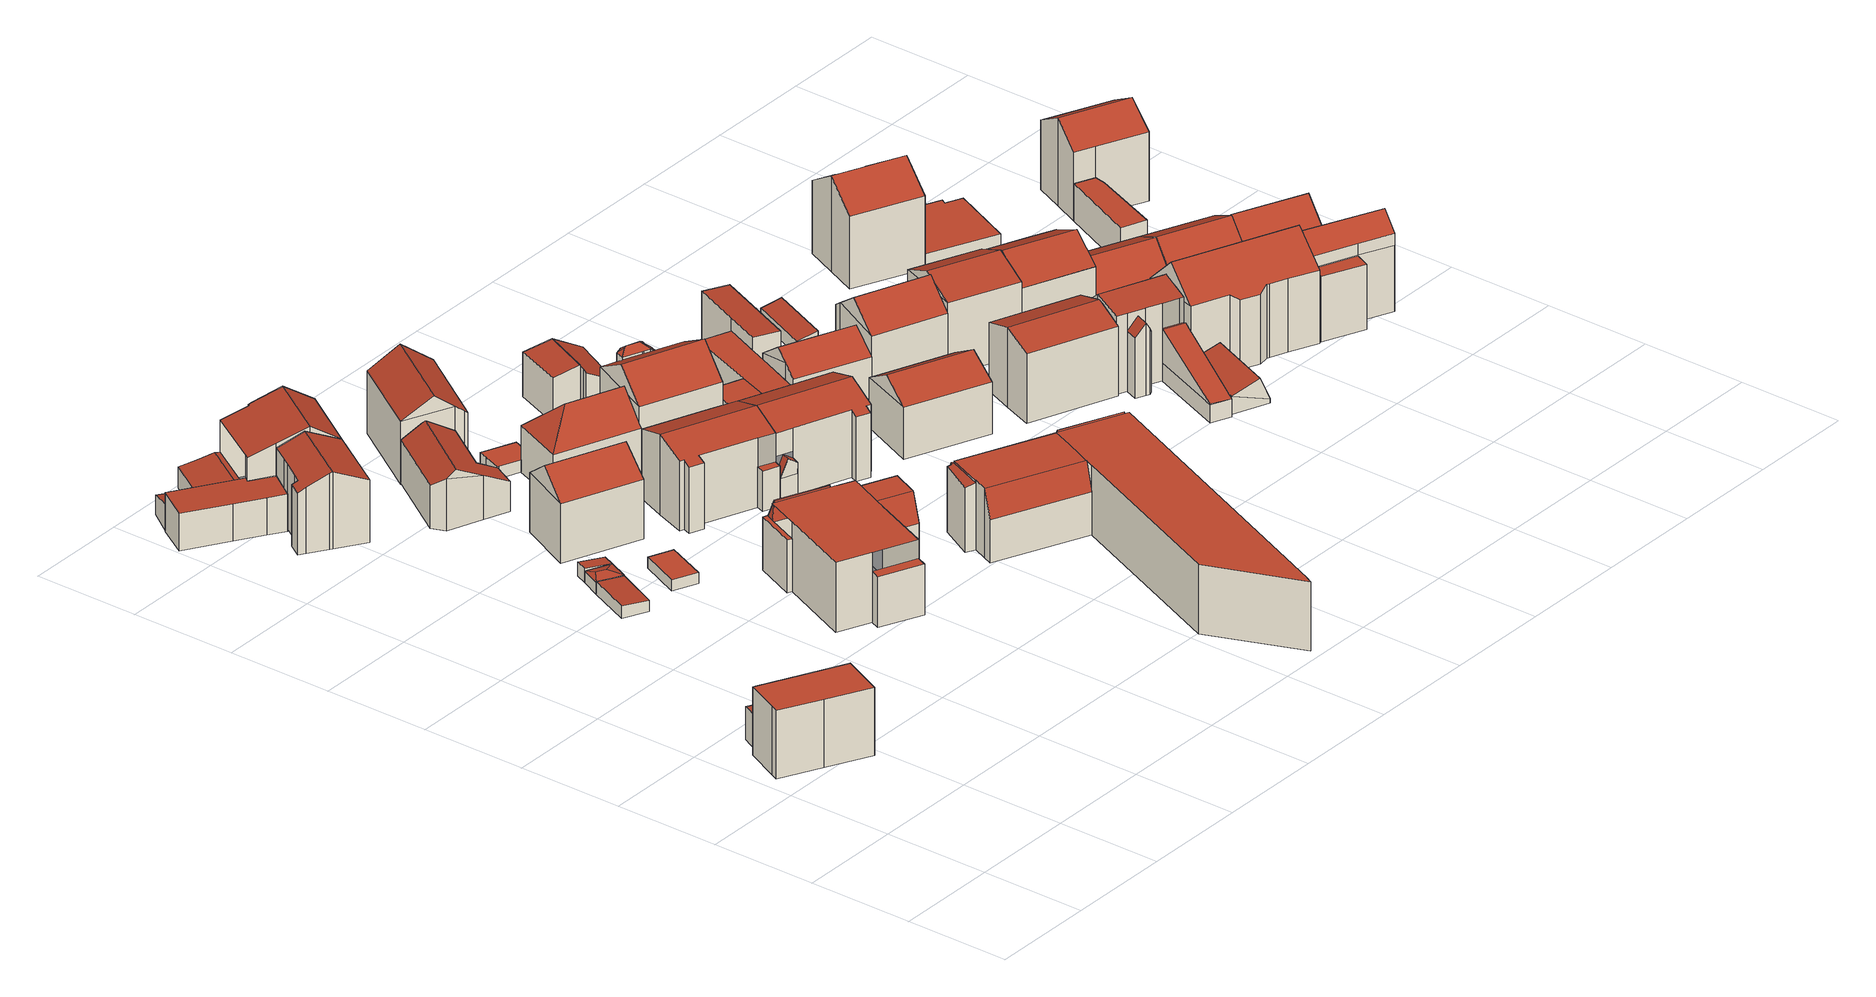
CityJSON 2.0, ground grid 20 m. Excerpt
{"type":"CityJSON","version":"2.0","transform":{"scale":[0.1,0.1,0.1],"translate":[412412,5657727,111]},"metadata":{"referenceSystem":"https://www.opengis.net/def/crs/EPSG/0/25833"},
"CityObjects":{
"building1":{"type":"Building","attributes":{"Dachtyp_tdc":"tdcPolyFlatRoof","Gemeindeschluessel":14612000,"Dachneigung":0,"QualitaetDacherkennung":50,"Geometrietyp2DReferenz":"3000","measuredHeight":12.87,"function":"31001_9998","roofType":"1000"},"geometry":[{"type":"Solid","lod":"2","boundaries":[[[[0,1,2,3]],[[1,4,5,2]],[[4,6,7,5]],[[6,8,9,7]],[[8,10,11,9]],[[10,12,13,11]],[[12,14,15,13]],[[14,0,3,15]],[[14,12,10,8,6,4,1,0]],[[3,2,5,7,9,11,13,15]]]],"semantics":{"surfaces":[{"type":"WallSurface"},{"type":"RoofSurface"},{"type":"GroundSurface"}],"values":[[0,0,0,0,0,0,0,0,1,2]]}}]},
"building2":{"type":"Building","attributes":{"Dachtyp_tdc":"tdcPolyFlatRoof","Gemeindeschluessel":14612000,"Dachneigung":3.71,"QualitaetDacherkennung":67,"Geometrietyp2DReferenz":"3000","measuredHeight":6.41,"function":"31001_9998","roofType":"2100"},"geometry":[{"type":"Solid","lod":"2","boundaries":[[[[16,17,18,19]],[[17,20,21,18]],[[20,22,23,21]],[[22,16,19,23]],[[22,20,17,16]],[[19,18,21,23]]]],"semantics":{"surfaces":[{"type":"WallSurface"},{"type":"RoofSurface"},{"type":"GroundSurface"}],"values":[[0,0,0,0,1,2]]}}]},
"building3":{"type":"Building","attributes":{"Dachtyp_tdc":"tdcPolyFlatRoof","Gemeindeschluessel":14612000,"Dachneigung":3.38,"QualitaetDacherkennung":59,"Geometrietyp2DReferenz":"3000","measuredHeight":7.41,"function":"31001_9998","roofType":"2100"},"geometry":[{"type":"Solid","lod":"2","boundaries":[[[[24,25,26,27]],[[25,28,29,26]],[[28,30,31,29]],[[30,32,33,31]],[[32,34,35,33]],[[34,36,37,35]],[[36,38,39,37]],[[38,40,41,39]],[[40,24,27,41]],[[40,38,36,34,32,30,28,25,24]],[[27,26,29,31,33,35,37,39,41]]]],"semantics":{"surfaces":[{"type":"WallSurface"},{"type":"RoofSurface"},{"type":"GroundSurface"}],"values":[[0,0,0,0,0,0,0,0,0,1,2]]}}]},
"building4":{"type":"Building","attributes":{"Dachtyp_tdc":"tdcPolyFlatRoof","Gemeindeschluessel":14612000,"Dachneigung":3.75,"QualitaetDacherkennung":68,"Geometrietyp2DReferenz":"3000","measuredHeight":2.41,"function":"31001_9998","roofType":"2100"},"geometry":[{"type":"Solid","lod":"2","boundaries":[[[[42,43,44,45]],[[43,46,47,44]],[[46,48,49,47]],[[48,42,45,49]],[[48,46,43,42]],[[45,44,47,49]]]],"semantics":{"surfaces":[{"type":"WallSurface"},{"type":"RoofSurface"},{"type":"GroundSurface"}],"values":[[0,0,0,0,1,2]]}}]},
"building5":{"type":"Building","attributes":{"Dachtyp_tdc":"tdcFreeFormRoof","Gemeindeschluessel":14612000,"Dachneigung":14.86,"QualitaetDacherkennung":26,"Geometrietyp2DReferenz":"3000","measuredHeight":2.79,"function":"31001_9998","roofType":"5000"},"geometry":[{"type":"Solid","lod":"2","boundaries":[[[[50,51,52]],[[53,50,52,54]],[[47,55,56,49]],[[52,51,55,47]],[[51,57,56,55]],[[57,54,49,56]],[[54,52,47,49]],[[53,54,57]],[[50,53,57,51]]]],"semantics":{"surfaces":[{"type":"RoofSurface"},{"type":"GroundSurface"},{"type":"WallSurface"}],"values":[[0,0,1,2,2,2,2,0,0]]}}]},
"building6":{"type":"Building","attributes":{"Dachtyp_tdc":"tdcGableRoof","Gemeindeschluessel":14612000,"Dachneigung":23.26,"QualitaetDacherkennung":57,"Geometrietyp2DReferenz":"3000","measuredHeight":14.53,"function":"31001_9998","roofType":"3100"},"geometry":[{"type":"Solid","lod":"2","boundaries":[[[[58,59,60,61]],[[59,62,63,60]],[[62,64,65,63]],[[64,66,67,65]],[[66,68,69,67]],[[68,70,71,69]],[[70,72,73,71]],[[72,74,75,73]],[[74,76,77,75]],[[76,78,79,77]],[[78,80,81,79]],[[80,82,83,81]],[[82,58,61,83]],[[78,76,74,72,70,68,66,64,62,59,58]],[[58,82,80,78]],[[61,60,63,65,67,69,71,73,75,77,79,81,83]]]],"semantics":{"surfaces":[{"type":"WallSurface"},{"type":"RoofSurface"},{"type":"GroundSurface"}],"values":[[0,0,0,0,0,0,0,0,0,0,0,0,0,1,1,2]]}}]},
"building7":{"type":"Building","attributes":{"Dachtyp_tdc":"tdcPolyFlatRoof","Gemeindeschluessel":14612000,"Dachneigung":6.17,"QualitaetDacherkennung":33,"Geometrietyp2DReferenz":"3000","measuredHeight":2.76,"function":"31001_9998","roofType":"2100"},"geometry":[{"type":"Solid","lod":"2","boundaries":[[[[57,84,55,56]],[[84,85,86,55]],[[85,87,88,86]],[[87,57,56,88]],[[87,85,84,57]],[[56,55,86,88]]]],"semantics":{"surfaces":[{"type":"WallSurface"},{"type":"RoofSurface"},{"type":"GroundSurface"}],"values":[[0,0,0,0,1,2]]}}]},
"building8":{"type":"Building","attributes":{"Gemeindeschluessel":14612000,"Geometrietyp2DReferenz":"3000","function":"31001_9998","roofType":"9999"},"children":["building8-1","building8-2","building8-3"]},
"building8-1":{"type":"BuildingPart","attributes":{"Dachtyp_tdc":"tdcPolyFlatRoof","Dachneigung":13.95,"QualitaetDacherkennung":65,"Geometrietyp2DReferenz":"3000","measuredHeight":4.97,"roofType":"2100"},"parents":["building8"],"geometry":[{"type":"MultiSurface","lod":"2","boundaries":[[[89,90,91,92,93]],[[90,94,95,91]],[[94,96,97,95]],[[94,90,89,98,96]],[[97,92,91,95]]],"semantics":{"surfaces":[{"type":"WallSurface"},{"type":"RoofSurface"},{"type":"GroundSurface"}],"values":[0,0,0,1,2]}}]},
"building8-2":{"type":"BuildingPart","attributes":{"Dachtyp_tdc":"tdcGableRoof","Dachneigung":12.78,"QualitaetDacherkennung":55,"Geometrietyp2DReferenz":"3000","measuredHeight":5.43,"roofType":"3100"},"parents":["building8"],"geometry":[{"type":"MultiSurface","lod":"2","boundaries":[[[99,100,101,97,96]],[[100,102,103,101]],[[102,104,105,103]],[[106,93,92,107]],[[99,93,108,109,110,100]],[[111,109,108,112]],[[106,112,108,93]],[[102,110,109,111,104]],[[100,110,102]],[[93,99,98]],[[97,101,103,105,107,92]]],"semantics":{"surfaces":[{"type":"WallSurface"},{"type":"RoofSurface"},{"type":"GroundSurface"}],"values":[0,0,0,0,1,1,0,0,0,0,2]}}]},
"building8-3":{"type":"BuildingPart","attributes":{"Dachtyp_tdc":"tdcGableRoof","Dachneigung":19.98,"QualitaetDacherkennung":52,"Geometrietyp2DReferenz":"3000","measuredHeight":15.36,"roofType":"3100"},"parents":["building8"],"geometry":[{"type":"MultiSurface","lod":"2","boundaries":[[[113,114,115,105,104,111]],[[114,116,117,115]],[[116,118,119,117]],[[118,120,121,119]],[[120,122,123,121]],[[122,80,124,123]],[[80,125,126,124]],[[125,127,128,126]],[[127,129,130,128]],[[129,131,112,106,107,130]],[[125,80,122,120]],[[120,118,116,114,113,131,129,127,125]],[[107,105,115,117,119,121,123,124,126,128,130]]],"semantics":{"surfaces":[{"type":"WallSurface"},{"type":"RoofSurface"},{"type":"GroundSurface"}],"values":[0,0,0,0,0,0,0,0,0,0,1,1,2]}}]},
"building9":{"type":"Building","attributes":{"Dachtyp_tdc":"tdcPolyFlatRoof","Gemeindeschluessel":14612000,"Dachneigung":0,"QualitaetDacherkennung":82,"Geometrietyp2DReferenz":"3000","measuredHeight":2.01,"function":"31001_9998","roofType":"1000"},"geometry":[{"type":"Solid","lod":"2","boundaries":[[[[132,133,134,135]],[[133,136,137,134]],[[136,138,139,137]],[[138,132,135,139]],[[138,136,133,132]],[[135,134,137,139]]]],"semantics":{"surfaces":[{"type":"WallSurface"},{"type":"RoofSurface"},{"type":"GroundSurface"}],"values":[[0,0,0,0,1,2]]}}]},
"building10":{"type":"Building","attributes":{"Dachtyp_tdc":"tdcGableRoof","Gemeindeschluessel":14612000,"Dachneigung":37.58,"QualitaetDacherkennung":71,"Geometrietyp2DReferenz":"3000","measuredHeight":15.54,"function":"31001_9998","roofType":"3100"},"geometry":[{"type":"Solid","lod":"2","boundaries":[[[[140,141,142,143]],[[141,144,145,142]],[[144,146,147,145]],[[146,140,143,147]],[[144,141,148]],[[140,146,149]],[[141,140,149,148]],[[146,144,148,149]],[[143,142,145,147]]]],"semantics":{"surfaces":[{"type":"WallSurface"},{"type":"RoofSurface"},{"type":"GroundSurface"}],"values":[[0,0,0,0,0,0,1,1,2]]}}]},
"building11":{"type":"Building","attributes":{"Gemeindeschluessel":14612000,"Geometrietyp2DReferenz":"3000","function":"31001_9998","roofType":"9999"},"children":["building11-1","building11-2","building11-3","building11-4","building11-5"]},
"building11-1":{"type":"BuildingPart","attributes":{"Dachtyp_tdc":"tdcPolyFlatRoof","Dachneigung":0,"QualitaetDacherkennung":38,"Geometrietyp2DReferenz":"3000","measuredHeight":10.03,"roofType":"1000"},"parents":["building11"],"geometry":[{"type":"MultiSurface","lod":"2","boundaries":[[[150,151,152,153]],[[151,154,155,152]],[[154,156,157,158,155]],[[156,154,151,150,159]],[[153,152,155,158,160]]],"semantics":{"surfaces":[{"type":"WallSurface"},{"type":"RoofSurface"},{"type":"GroundSurface"}],"values":[0,0,0,1,2]}}]},
"building11-2":{"type":"BuildingPart","attributes":{"Dachtyp_tdc":"tdcPolyFlatRoof","Dachneigung":0,"QualitaetDacherkennung":40,"Geometrietyp2DReferenz":"3000","measuredHeight":9.63,"roofType":"1000"},"parents":["building11"],"geometry":[{"type":"MultiSurface","lod":"2","boundaries":[[[161,162,163,164]],[[162,165,166,163]],[[165,167,168,166]],[[167,165,162,161]],[[164,163,166,168]]],"semantics":{"surfaces":[{"type":"WallSurface"},{"type":"RoofSurface"},{"type":"GroundSurface"}],"values":[0,0,0,1,2]}}]},
"building11-3":{"type":"BuildingPart","attributes":{"Dachtyp_tdc":"tdcPolyFlatRoof","Dachneigung":0,"QualitaetDacherkennung":68,"Geometrietyp2DReferenz":"3000","measuredHeight":13.18,"roofType":"1000"},"parents":["building11"],"geometry":[{"type":"MultiSurface","lod":"2","boundaries":[[[169,153,160,170,171,172,164,168]],[[173,174,150,153,169]],[[175,176,177,171,170,178]],[[179,180,161,164,172,181]],[[182,173,169,168,167]],[[182,180,179,183,184,176,175,185,174,173]]],"semantics":{"surfaces":[{"type":"GroundSurface"},{"type":"WallSurface"},{"type":"RoofSurface"}],"values":[0,1,1,1,1,2]}}]},
"building11-4":{"type":"BuildingPart","attributes":{"Dachtyp_tdc":"tdcCutGableRoof","Dachneigung":0.556,"QualitaetDacherkennung":55,"Geometrietyp2DReferenz":"3000","measuredHeight":13.24,"roofType":"9999"},"parents":["building11"],"geometry":[{"type":"MultiSurface","lod":"2","boundaries":[[[177,186,187,171]],[[186,188,189,187]],[[188,181,172,189]],[[186,177,184,190]],[[188,186,190,191]],[[181,188,191,183]],[[191,190,184,183]],[[171,187,189,172]]],"semantics":{"surfaces":[{"type":"WallSurface"},{"type":"RoofSurface"},{"type":"GroundSurface"}],"values":[0,0,0,1,0,1,1,2]}}]},
"building11-5":{"type":"BuildingPart","attributes":{"Dachtyp_tdc":"tdcFreeFormRoof","Dachneigung":75.89,"QualitaetDacherkennung":20,"Geometrietyp2DReferenz":"3000","measuredHeight":13.12,"roofType":"5000"},"parents":["building11"],"geometry":[{"type":"MultiSurface","lod":"2","boundaries":[[[157,192,193,158]],[[192,178,170,193]],[[194,178,192]],[[195,194,192,157]],[[195,157,196]],[[194,195,196,178]],[[160,158,193,170]]],"semantics":{"surfaces":[{"type":"WallSurface"},{"type":"RoofSurface"},{"type":"GroundSurface"}],"values":[0,0,1,1,1,1,2]}}]},
"building12":{"type":"Building","attributes":{"Dachtyp_tdc":"tdcFreeFormRoof","Gemeindeschluessel":14612000,"Dachneigung":28.73,"QualitaetDacherkennung":36,"Geometrietyp2DReferenz":"3000","measuredHeight":11.08,"function":"31001_9998","roofType":"5000"},"geometry":[{"type":"Solid","lod":"2","boundaries":[[[[197,198,199,200]],[[198,201,202,199]],[[201,203,204,202]],[[203,205,206,204]],[[205,207,208,206]],[[207,209,210,208]],[[209,211,212,210]],[[211,197,200,212]],[[213,214,205,203,201]],[[197,211,209,207,214,213,198]],[[201,198,213]],[[207,205,214]],[[200,199,202,204,206,208,210,212]]]],"semantics":{"surfaces":[{"type":"WallSurface"},{"type":"RoofSurface"},{"type":"GroundSurface"}],"values":[[0,0,0,0,0,0,0,0,1,1,0,0,2]]}}]},
"building13":{"type":"Building","attributes":{"Dachtyp_tdc":"tdcFreeFormRoof","Gemeindeschluessel":14612000,"Dachneigung":35.38,"QualitaetDacherkennung":57,"Geometrietyp2DReferenz":"3000","measuredHeight":15.8,"function":"31001_9998","roofType":"5000"},"geometry":[{"type":"Solid","lod":"2","boundaries":[[[[215,216,217,218]],[[216,219,220,217]],[[219,221,222,220]],[[221,223,224,222]],[[225,226,223,227]],[[223,221,227]],[[228,226,225]],[[218,217,220,222,224,229,230]],[[223,226,229,224]],[[226,228,230,229]],[[228,215,218,230]],[[215,228,225,227,221,219,216]]]],"semantics":{"surfaces":[{"type":"WallSurface"},{"type":"RoofSurface"},{"type":"GroundSurface"}],"values":[[0,0,0,0,1,0,0,2,0,0,0,1]]}}]},
"building14":{"type":"Building","attributes":{"Dachtyp_tdc":"tdcPolyFlatRoof","Gemeindeschluessel":14612000,"Dachneigung":0,"QualitaetDacherkennung":80,"Geometrietyp2DReferenz":"3000","measuredHeight":2.37,"function":"31001_9998","roofType":"1000"},"geometry":[{"type":"Solid","lod":"2","boundaries":[[[[231,232,233,234]],[[232,235,236,233]],[[235,237,238,236]],[[237,239,240,238]],[[239,241,242,240]],[[241,243,244,242]],[[243,231,234,244]],[[243,241,239,237,235,232,231]],[[234,233,236,238,240,242,244]]]],"semantics":{"surfaces":[{"type":"WallSurface"},{"type":"RoofSurface"},{"type":"GroundSurface"}],"values":[[0,0,0,0,0,0,0,1,2]]}}]},
"building15":{"type":"Building","attributes":{"Gemeindeschluessel":14612000,"Geometrietyp2DReferenz":"3000","function":"31001_9998","roofType":"9999"},"children":["building15-1","building15-2"]},
"building15-1":{"type":"BuildingPart","attributes":{"Dachtyp_tdc":"tdcPolyFlatRoof","Dachneigung":0,"QualitaetDacherkennung":25,"Geometrietyp2DReferenz":"3000","measuredHeight":7.6,"roofType":"1000"},"parents":["building15"],"geometry":[{"type":"MultiSurface","lod":"2","boundaries":[[[245,246,247,248]],[[246,249,250,247]],[[249,251,252,250]],[[249,246,245,251]],[[252,248,247,250]]],"semantics":{"surfaces":[{"type":"WallSurface"},{"type":"RoofSurface"},{"type":"GroundSurface"}],"values":[0,0,0,1,2]}}]},
"building15-2":{"type":"BuildingPart","attributes":{"Dachtyp_tdc":"tdcGableRoof","Dachneigung":19.63,"QualitaetDacherkennung":82,"Geometrietyp2DReferenz":"3000","measuredHeight":15.22,"roofType":"3100"},"parents":["building15"],"geometry":[{"type":"MultiSurface","lod":"2","boundaries":[[[253,254,255,252,251]],[[254,256,257,255]],[[256,258,259,257]],[[258,260,261,259]],[[260,262,263,261]],[[262,264,265,263]],[[264,266,267,265]],[[266,268,269,267]],[[268,270,271,269]],[[270,272,273,271]],[[272,274,248,273]],[[274,245,248]],[[272,270,268,266,264]],[[264,262,260,258,256,254,253,274,272]],[[252,255,257,259,261,263,265,267,269,271,273,248]]],"semantics":{"surfaces":[{"type":"WallSurface"},{"type":"RoofSurface"},{"type":"GroundSurface"}],"values":[0,0,0,0,0,0,0,0,0,0,0,0,1,1,2]}}]},
"building16":{"type":"Building","attributes":{"Dachtyp_tdc":"tdcFreeFormRoof","Gemeindeschluessel":14612000,"Dachneigung":44.72,"QualitaetDacherkennung":62,"Geometrietyp2DReferenz":"3000","measuredHeight":13.63,"function":"31001_9998","roofType":"5000"},"geometry":[{"type":"Solid","lod":"2","boundaries":[[[[275,276,277,278]],[[276,279,280,277]],[[279,281,282,280]],[[281,283,284,282]],[[283,285,286,284]],[[285,275,278,286]],[[287,288,281,279]],[[275,289,287,279,276]],[[287,289,285,283,288]],[[283,281,288]],[[275,285,289]],[[278,277,280,282,284,286]]]],"semantics":{"surfaces":[{"type":"WallSurface"},{"type":"RoofSurface"},{"type":"GroundSurface"}],"values":[[0,0,0,0,0,0,1,1,1,0,0,2]]}}]},
"building17":{"type":"Building","attributes":{"name":"Leitstelle für Informationstechnologie der sächsischen Justiz","Gemeindeschluessel":14612000,"Geometrietyp2DReferenz":"3000","function":"31001_3010","roofType":"9999"},"children":["building17-1","building17-2","building17-3","building17-4","building17-5","building17-6"]},
"building17-1":{"type":"BuildingPart","attributes":{"Dachtyp_tdc":"tdcFreeFormRoof","Dachneigung":68.46,"QualitaetDacherkennung":7,"Geometrietyp2DReferenz":"3000","measuredHeight":12.99,"roofType":"5000"},"parents":["building17"],"geometry":[{"type":"MultiSurface","lod":"2","boundaries":[[[290,291,292,293,294]],[[291,295,296,292]],[[297,298,299,300]],[[301,297,300,295]],[[301,295,291]],[[297,301,291,290,298]],[[296,302,303,293,292]]],"semantics":{"surfaces":[{"type":"WallSurface"},{"type":"RoofSurface"},{"type":"GroundSurface"}],"values":[0,0,1,1,1,1,2]}}]},
"building17-2":{"type":"BuildingPart","attributes":{"Dachtyp_tdc":"tdcPolyFlatRoof","Dachneigung":0,"QualitaetDacherkennung":77,"Geometrietyp2DReferenz":"3000","measuredHeight":13.17,"roofType":"1000"},"parents":["building17"],"geometry":[{"type":"MultiSurface","lod":"2","boundaries":[[[304,305,306,307]],[[305,308,309,310,306]],[[311,304,307,312,313]],[[311,314,315,316,317,308,305,304]],[[307,306,310,318,319,302,296,312]]],"semantics":{"surfaces":[{"type":"WallSurface"},{"type":"RoofSurface"},{"type":"GroundSurface"}],"values":[0,0,0,1,2]}}]},
"building17-3":{"type":"BuildingPart","attributes":{"Dachtyp_tdc":"tdcFreeFormRoof","Dachneigung":23.12,"QualitaetDacherkennung":18,"Geometrietyp2DReferenz":"3000","measuredHeight":10.08,"roofType":"5000"},"parents":["building17"],"geometry":[{"type":"MultiSurface","lod":"2","boundaries":[[[320,321,322,323,324]],[[321,294,293,322]],[[325,326,327,294]],[[325,294,321]],[[326,325,321,320]],[[326,320,327]],[[323,322,293,303]]],"semantics":{"surfaces":[{"type":"WallSurface"},{"type":"RoofSurface"},{"type":"GroundSurface"}],"values":[0,0,1,1,1,1,2]}}]},
"building17-4":{"type":"BuildingPart","attributes":{"Dachtyp_tdc":"tdcPolyFlatRoof","Dachneigung":13.65,"QualitaetDacherkennung":61,"Geometrietyp2DReferenz":"3000","measuredHeight":12.67,"roofType":"2100"},"parents":["building17"],"geometry":[{"type":"MultiSurface","lod":"2","boundaries":[[[328,329,330,331]],[[329,332,333,330]],[[332,334,335,333]],[[336,334,332,329,328,337]],[[331,330,333,335,338,339]]],"semantics":{"surfaces":[{"type":"WallSurface"},{"type":"RoofSurface"},{"type":"GroundSurface"}],"values":[0,0,0,1,2]}}]},
"building17-5":{"type":"BuildingPart","attributes":{"Dachtyp_tdc":"tdcFreeFormRoof","Dachneigung":60.16,"QualitaetDacherkennung":31,"Geometrietyp2DReferenz":"3000","measuredHeight":10.07,"roofType":"5000"},"parents":["building17"],"geometry":[{"type":"MultiSurface","lod":"2","boundaries":[[[340,341,342,343]],[[341,313,312,342]],[[344,340,343,296]],[[345,346,344,313]],[[345,313,341]],[[346,345,341,340]],[[346,340,344]],[[343,342,312,296]]],"semantics":{"surfaces":[{"type":"WallSurface"},{"type":"RoofSurface"},{"type":"GroundSurface"}],"values":[0,0,0,1,1,1,0,2]}}]},
"building17-6":{"type":"BuildingPart","attributes":{"Dachtyp_tdc":"tdcCutGableRoof","Dachneigung":0.135,"QualitaetDacherkennung":83,"Geometrietyp2DReferenz":"3000","measuredHeight":13.18,"roofType":"9999"},"parents":["building17"],"geometry":[{"type":"MultiSurface","lod":"2","boundaries":[[[347,348,349,335,334]],[[348,350,351,349]],[[350,352,353,351]],[[352,324,323,353]],[[309,354,355,310]],[[354,356,357,355]],[[356,358,359,357]],[[358,360,328,331,359]],[[316,361,299,327,324,352,350,348,347,362,363]],[[356,354,309,364]],[[363,360,358,356,364,317,316]],[[339,338,335,349,351,353,323,303,302,319,318,310,355,357,359,331]]],"semantics":{"surfaces":[{"type":"WallSurface"},{"type":"RoofSurface"},{"type":"GroundSurface"}],"values":[0,0,0,0,0,0,0,0,1,1,1,2]}}]},
"building18":{"type":"Building","attributes":{"Gemeindeschluessel":14612000,"Geometrietyp2DReferenz":"3000","function":"31001_9998","roofType":"9999"},"children":["building18-1","building18-2"]},
"building18-1":{"type":"BuildingPart","attributes":{"Dachtyp_tdc":"tdcGableRoof","Dachneigung":65.89,"QualitaetDacherkennung":17,"Geometrietyp2DReferenz":"3000","measuredHeight":8.2,"roofType":"3100"},"parents":["building18"],"geometry":[{"type":"MultiSurface","lod":"2","boundaries":[[[365,366,367,368]],[[366,369,370,367]],[[371,365,368,372]],[[373,374,375,376]],[[369,366,376,375]],[[371,374,373,365]],[[365,373,376,366]],[[368,367,370,372]]],"semantics":{"surfaces":[{"type":"WallSurface"},{"type":"RoofSurface"},{"type":"GroundSurface"}],"values":[0,0,0,1,1,0,0,2]}}]},
"building18-2":{"type":"BuildingPart","attributes":{"Dachtyp_tdc":"tdcGableRoof","Dachneigung":19.87,"QualitaetDacherkennung":77,"Geometrietyp2DReferenz":"3000","measuredHeight":14.96,"roofType":"3100"},"parents":["building18"],"geometry":[{"type":"MultiSurface","lod":"2","boundaries":[[[377,272,378,370]],[[272,270,379,378]],[[270,380,381,379]],[[380,382,383,381]],[[382,384,385,383]],[[384,386,387,385]],[[386,388,389,387]],[[382,380,270,272]],[[272,377,390,391,392,388,386,384,382]],[[389,393,394,372,370,378,379,381,383,385,387]],[[388,392,393,389]],[[392,391,394,393]],[[391,390,374,371,372,394]],[[377,370,369]]],"semantics":{"surfaces":[{"type":"WallSurface"},{"type":"RoofSurface"},{"type":"GroundSurface"}],"values":[0,0,0,0,0,0,0,1,1,2,0,0,0,0]}}]},
"building19":{"type":"Building","attributes":{"Gemeindeschluessel":14612000,"Geometrietyp2DReferenz":"3000","function":"31001_9998","roofType":"9999"},"children":["building19-1","building19-2"]},
"building19-1":{"type":"BuildingPart","attributes":{"Dachtyp_tdc":"tdcGableRoof","Dachneigung":42.16,"QualitaetDacherkennung":66,"Geometrietyp2DReferenz":"3000","measuredHeight":17.04,"roofType":"3100"},"parents":["building19"],"geometry":[{"type":"MultiSurface","lod":"2","boundaries":[[[395,396,397,398]],[[396,399,400,397]],[[401,395,398,402]],[[399,396,403]],[[395,401,404]],[[396,395,404,403]],[[401,405,406,407,399,403,404]],[[398,397,400,408,409,410,402]]],"semantics":{"surfaces":[{"type":"WallSurface"},{"type":"RoofSurface"},{"type":"GroundSurface"}],"values":[0,0,0,0,0,1,1,2]}}]},
"building19-2":{"type":"BuildingPart","attributes":{"Dachtyp_tdc":"tdcFreeFormRoof","Dachneigung":38.2,"QualitaetDacherkennung":10,"Geometrietyp2DReferenz":"3000","measuredHeight":14.86,"roofType":"5000"},"parents":["building19"],"geometry":[{"type":"MultiSurface","lod":"2","boundaries":[[[411,412,410,413]],[[414,415,416,408,407]],[[415,417,418,416]],[[417,419,420,418]],[[419,421,422,420]],[[421,411,413,422]],[[417,415,423,424]],[[415,414,423]],[[414,425,426,424,423]],[[425,405,412,411,421,419,426]],[[419,417,424,426]],[[413,410,409,408,416,418,420,422]]],"semantics":{"surfaces":[{"type":"WallSurface"},{"type":"RoofSurface"},{"type":"GroundSurface"}],"values":[0,0,0,0,0,0,1,1,1,1,1,2]}}]},
"building20":{"type":"Building","attributes":{"Dachtyp_tdc":"tdcPolyFlatRoof","Gemeindeschluessel":14612000,"Dachneigung":12.49,"QualitaetDacherkennung":45,"Geometrietyp2DReferenz":"3000","measuredHeight":9.57,"function":"31001_9998","roofType":"2100"},"geometry":[{"type":"Solid","lod":"2","boundaries":[[[[427,428,429,430]],[[428,431,432,429]],[[431,433,434,432]],[[433,427,430,434]],[[433,431,428,427]],[[430,429,432,434]]]],"semantics":{"surfaces":[{"type":"WallSurface"},{"type":"RoofSurface"},{"type":"GroundSurface"}],"values":[[0,0,0,0,1,2]]}}]},
"building21":{"type":"Building","attributes":{"Dachtyp_tdc":"tdcPolyFlatRoof","Gemeindeschluessel":14612000,"Dachneigung":27.65,"QualitaetDacherkennung":61,"Geometrietyp2DReferenz":"3000","measuredHeight":9.56,"function":"31001_9998","roofType":"2100"},"geometry":[{"type":"Solid","lod":"2","boundaries":[[[[435,436,437,438]],[[436,439,440,437]],[[439,433,441,440]],[[433,442,443,441]],[[442,444,445,443]],[[444,435,438,445]],[[444,442,433,439,436,435]],[[438,437,440,441,443,445]]]],"semantics":{"surfaces":[{"type":"WallSurface"},{"type":"RoofSurface"},{"type":"GroundSurface"}],"values":[[0,0,0,0,0,0,1,2]]}}]},
"building22":{"type":"Building","attributes":{"Gemeindeschluessel":14612000,"Geometrietyp2DReferenz":"3000","function":"31001_9998","roofType":"9999"},"children":["building22-1","building22-2"]},
"building22-1":{"type":"BuildingPart","attributes":{"Dachtyp_tdc":"tdcPolyFlatRoof","Dachneigung":0,"QualitaetDacherkennung":52,"Geometrietyp2DReferenz":"3000","measuredHeight":6.65,"roofType":"1000"},"parents":["building22"],"geometry":[{"type":"MultiSurface","lod":"2","boundaries":[[[446,447,448,449,450,451,452,453,454]],[[455,456,457,458,459,460,461,462,463]],[[453,452,457,456,464]],[[452,451,458,457]],[[451,450,459,458]],[[450,449,460,459]],[[449,448,461,460]],[[448,447,462,461]],[[447,446,463,462]],[[446,454,465,455,463]]],"semantics":{"surfaces":[{"type":"RoofSurface"},{"type":"GroundSurface"},{"type":"WallSurface"}],"values":[0,1,2,2,2,2,2,2,2,2]}}]},
"building22-2":{"type":"BuildingPart","attributes":{"Dachtyp_tdc":"tdcPolyFlatRoof","Dachneigung":0,"QualitaetDacherkennung":73,"Geometrietyp2DReferenz":"3000","measuredHeight":6.56,"roofType":"1000"},"parents":["building22"],"geometry":[{"type":"MultiSurface","lod":"2","boundaries":[[[465,466,467,455]],[[466,468,469,467]],[[468,464,456,469]],[[464,468,466,465]],[[455,467,469,456]]],"semantics":{"surfaces":[{"type":"WallSurface"},{"type":"RoofSurface"},{"type":"GroundSurface"}],"values":[0,0,0,1,2]}}]},
"building23":{"type":"Building","attributes":{"Dachtyp_tdc":"tdcGableRoof","Gemeindeschluessel":14612000,"Dachneigung":31.31,"QualitaetDacherkennung":62,"Geometrietyp2DReferenz":"3000","measuredHeight":13.05,"function":"31001_9998","roofType":"3100"},"geometry":[{"type":"Solid","lod":"2","boundaries":[[[[470,471,472,473]],[[471,474,475,472]],[[474,476,477,475]],[[476,470,473,477]],[[474,471,478]],[[470,476,479]],[[471,470,479,478]],[[476,474,478,479]],[[473,472,475,477]]]],"semantics":{"surfaces":[{"type":"WallSurface"},{"type":"RoofSurface"},{"type":"GroundSurface"}],"values":[[0,0,0,0,0,0,1,1,2]]}}]},
"building24":{"type":"Building","attributes":{"Dachtyp_tdc":"tdcFreeFormRoof","Gemeindeschluessel":14612000,"Dachneigung":35.89,"QualitaetDacherkennung":64,"Geometrietyp2DReferenz":"3000","measuredHeight":11.51,"function":"31001_9998","roofType":"5000"},"geometry":[{"type":"Solid","lod":"2","boundaries":[[[[480,481,482,483]],[[481,484,485,482]],[[484,486,487,485]],[[486,488,489,487]],[[488,480,483,489]],[[481,490,491,486,484]],[[490,480,488,491]],[[488,486,491]],[[481,480,490]],[[483,482,485,487,489]]]],"semantics":{"surfaces":[{"type":"WallSurface"},{"type":"RoofSurface"},{"type":"GroundSurface"}],"values":[[0,0,0,0,0,1,1,0,0,2]]}}]},
"building25":{"type":"Building","attributes":{"Dachtyp_tdc":"tdcPolyFlatRoof","Gemeindeschluessel":14612000,"Dachneigung":3.17,"QualitaetDacherkennung":73,"Geometrietyp2DReferenz":"3000","measuredHeight":9,"function":"31001_9998","roofType":"2100"},"geometry":[{"type":"Solid","lod":"2","boundaries":[[[[492,493,494,495]],[[493,496,497,494]],[[496,498,499,497]],[[498,500,501,499]],[[500,492,495,501]],[[500,498,496,493,492]],[[495,494,497,499,501]]]],"semantics":{"surfaces":[{"type":"WallSurface"},{"type":"RoofSurface"},{"type":"GroundSurface"}],"values":[[0,0,0,0,0,1,2]]}}]},
"building26":{"type":"Building","attributes":{"Dachtyp_tdc":"tdcFreeFormRoof","Gemeindeschluessel":14612000,"Dachneigung":35.82,"QualitaetDacherkennung":55,"Geometrietyp2DReferenz":"3000","measuredHeight":16.12,"function":"31001_9998","roofType":"5000"},"geometry":[{"type":"Solid","lod":"2","boundaries":[[[[502,503,504,505]],[[503,506,482,504]],[[506,507,483,482]],[[507,508,509,483]],[[508,510,511,509]],[[510,502,505,511]],[[503,512,513,506]],[[512,502,510,508,507,513]],[[503,502,512]],[[507,506,513]],[[505,504,482,483,509,511]]]],"semantics":{"surfaces":[{"type":"WallSurface"},{"type":"RoofSurface"},{"type":"GroundSurface"}],"values":[[0,0,0,0,0,0,1,1,0,0,2]]}}]},
"building27":{"type":"Building","attributes":{"Dachtyp_tdc":"tdcGableRoof","Gemeindeschluessel":14612000,"Dachneigung":18.64,"QualitaetDacherkennung":81,"Geometrietyp2DReferenz":"3000","measuredHeight":15.17,"function":"31001_9998","roofType":"3100"},"geometry":[{"type":"Solid","lod":"2","boundaries":[[[[514,515,516,517]],[[515,518,519,516]],[[518,520,521,519]],[[520,522,523,521]],[[522,524,525,523]],[[524,526,527,525]],[[526,514,517,527]],[[522,520,518,515]],[[515,514,526,524,522]],[[517,516,519,521,523,525,527]]]],"semantics":{"surfaces":[{"type":"WallSurface"},{"type":"RoofSurface"},{"type":"GroundSurface"}],"values":[[0,0,0,0,0,0,0,1,1,2]]}}]},
"building28":{"type":"Building","attributes":{"Dachtyp_tdc":"tdcPolyFlatRoof","Gemeindeschluessel":14612000,"Dachneigung":12.79,"QualitaetDacherkennung":55,"Geometrietyp2DReferenz":"3000","measuredHeight":3.54,"function":"31001_9998","roofType":"2100"},"geometry":[{"type":"Solid","lod":"2","boundaries":[[[[528,529,530,531]],[[529,532,533,530]],[[532,534,535,533]],[[534,528,531,535]],[[534,532,529,528]],[[531,530,533,535]]]],"semantics":{"surfaces":[{"type":"WallSurface"},{"type":"RoofSurface"},{"type":"GroundSurface"}],"values":[[0,0,0,0,1,2]]}}]},
"building29":{"type":"Building","attributes":{"Dachtyp_tdc":"tdcGableRoof","Gemeindeschluessel":14612000,"Dachneigung":17.67,"QualitaetDacherkennung":47,"Geometrietyp2DReferenz":"3000","measuredHeight":15.98,"function":"31001_9998","roofType":"3100"},"geometry":[{"type":"Solid","lod":"2","boundaries":[[[[536,537,538,539]],[[537,540,541,538]],[[540,542,543,541]],[[542,536,539,543]],[[540,537,544]],[[536,542,545]],[[537,536,545,544]],[[542,540,544,545]],[[539,538,541,543]]]],"semantics":{"surfaces":[{"type":"WallSurface"},{"type":"RoofSurface"},{"type":"GroundSurface"}],"values":[[0,0,0,0,0,0,1,1,2]]}}]},
"building30":{"type":"Building","attributes":{"Gemeindeschluessel":14612000,"Geometrietyp2DReferenz":"3000","function":"31001_9998","roofType":"9999"},"children":["building30-1","building30-2","building30-3"]},
"building30-1":{"type":"BuildingPart","attributes":{"Dachtyp_tdc":"tdcGableRoof","Dachneigung":41.37,"QualitaetDacherkennung":51,"Geometrietyp2DReferenz":"3000","measuredHeight":15.82,"roofType":"3100"},"parents":["building30"],"geometry":[{"type":"MultiSurface","lod":"2","boundaries":[[[546,547,548,549,550,551,552,553,525,554,521,555]],[[556,557,547,546]],[[557,558,559,560,548,547]],[[561,562,550,549,563,564]],[[562,565,566,551,550]],[[567,553,568]],[[567,569,525,553]],[[569,570,554,525]],[[570,571,521,554]],[[571,572,555,521]],[[572,556,546,555]],[[570,569,567,565,562,561,558,557]],[[557,556,572,571,570]]],"semantics":{"surfaces":[{"type":"GroundSurface"},{"type":"WallSurface"},{"type":"RoofSurface"}],"values":[0,1,1,1,1,1,1,1,1,1,1,2,2]}}]},
"building30-2":{"type":"BuildingPart","attributes":{"Dachtyp_tdc":"tdcGableRoof","Dachneigung":23.88,"QualitaetDacherkennung":9,"Geometrietyp2DReferenz":"3000","measuredHeight":10.04,"roofType":"3100"},"parents":["building30"],"geometry":[{"type":"MultiSurface","lod":"2","boundaries":[[[573,563,549,574]],[[560,575,576,548]],[[575,577,578,576]],[[577,573,574,578]],[[577,579,580,581,582]],[[564,581,580,559]],[[560,559,580,579,575]],[[573,582,581,564,563]],[[577,582,573]],[[575,579,577]],[[574,549,548,576,578]]],"semantics":{"surfaces":[{"type":"WallSurface"},{"type":"RoofSurface"},{"type":"GroundSurface"}],"values":[0,0,0,0,1,1,0,0,0,0,2]}}]},
"building30-3":{"type":"BuildingPart","attributes":{"Dachtyp_tdc":"tdcFreeFormRoof","Dachneigung":48.71,"QualitaetDacherkennung":22,"Geometrietyp2DReferenz":"3000","measuredHeight":13.6,"roofType":"5000"},"parents":["building30"],"geometry":[{"type":"MultiSurface","lod":"2","boundaries":[[[583,584,585,586]],[[584,587,588,585]],[[587,589,590,588]],[[589,568,553,590]],[[566,591,592,551]],[[591,583,586,592]],[[593,568,589,587]],[[587,584,583,591,566,593]],[[586,585,588,590,553,552,551,592]]],"semantics":{"surfaces":[{"type":"WallSurface"},{"type":"RoofSurface"},{"type":"GroundSurface"}],"values":[0,0,0,0,0,0,1,1,2]}}]},
"building31":{"type":"Building","attributes":{"Dachtyp_tdc":"tdcGableRoof","Gemeindeschluessel":14612000,"Dachneigung":18.8,"QualitaetDacherkennung":14,"Geometrietyp2DReferenz":"3000","measuredHeight":5.25,"function":"31001_9998","roofType":"3100"},"geometry":[{"type":"Solid","lod":"2","boundaries":[[[[594,595,596,597]],[[595,598,599,596]],[[598,600,601,599]],[[600,594,597,601]],[[598,595,602]],[[594,600,603]],[[595,594,603,602]],[[600,598,602,603]],[[597,596,599,601]]]],"semantics":{"surfaces":[{"type":"WallSurface"},{"type":"RoofSurface"},{"type":"GroundSurface"}],"values":[[0,0,0,0,0,0,1,1,2]]}}]},
"building32":{"type":"Building","attributes":{"Dachtyp_tdc":"tdcFreeFormRoof","Gemeindeschluessel":14612000,"Dachneigung":27.24,"QualitaetDacherkennung":53,"Geometrietyp2DReferenz":"3000","measuredHeight":16.2,"function":"31001_9998","roofType":"5000"},"geometry":[{"type":"Solid","lod":"2","boundaries":[[[[604,605,606,607]],[[605,608,539,606]],[[609,610,611,612,613,614]],[[611,608,615,612]],[[604,613,612,615,605]],[[605,615,608]],[[616,614,613,604]],[[617,609,614,616]],[[618,610,609,617]],[[608,611,610,618]],[[539,543,619,620,607,606]],[[608,618,543,539]],[[618,617,619,543]],[[617,616,620,619]],[[616,604,607,620]]]],"semantics":{"surfaces":[{"type":"WallSurface"},{"type":"RoofSurface"},{"type":"GroundSurface"}],"values":[[0,0,1,1,0,0,0,0,0,0,2,0,0,0,0]]}}]},
"building33":{"type":"Building","attributes":{"Dachtyp_tdc":"tdcFreeFormRoof","Gemeindeschluessel":14612000,"Dachneigung":43.21,"QualitaetDacherkennung":72,"Geometrietyp2DReferenz":"3000","measuredHeight":18.75,"function":"31001_9998","roofType":"5000"},"geometry":[{"type":"Solid","lod":"2","boundaries":[[[[621,622,623,624]],[[622,625,626,623]],[[625,627,628,626]],[[627,629,630,628]],[[629,631,632,630]],[[631,633,634,632]],[[633,635,636,634]],[[635,637,638,636]],[[637,639,640,638]],[[639,641,642,640]],[[641,643,644,642]],[[643,621,624,644]],[[645,629,627,625,622,646]],[[633,631,645,646,621,643,641,639,637,635]],[[622,621,646]],[[631,629,645]],[[624,623,626,628,630,632,634,636,638,640,642,644]]]],"semantics":{"surfaces":[{"type":"WallSurface"},{"type":"RoofSurface"},{"type":"GroundSurface"}],"values":[[0,0,0,0,0,0,0,0,0,0,0,0,1,1,0,0,2]]}}]},
"building34":{"type":"Building","attributes":{"Dachtyp_tdc":"tdcGableRoof","Gemeindeschluessel":14612000,"Dachneigung":43.48,"QualitaetDacherkennung":83,"Geometrietyp2DReferenz":"3000","measuredHeight":11.52,"function":"31001_9998","roofType":"3100"},"geometry":[{"type":"Solid","lod":"2","boundaries":[[[[647,648,606,649]],[[648,650,607,606]],[[650,651,652,607]],[[651,647,649,652]],[[650,648,653]],[[647,651,654]],[[648,647,654,653]],[[651,650,653,654]],[[649,606,607,652]]]],"semantics":{"surfaces":[{"type":"WallSurface"},{"type":"RoofSurface"},{"type":"GroundSurface"}],"values":[[0,0,0,0,0,0,1,1,2]]}}]},
"building35":{"type":"Building","attributes":{"Dachtyp_tdc":"tdcFreeFormRoof","Gemeindeschluessel":14612000,"Dachneigung":23.14,"QualitaetDacherkennung":11,"Geometrietyp2DReferenz":"3000","measuredHeight":5.57,"function":"31001_9998","roofType":"5000"},"geometry":[{"type":"Solid","lod":"2","boundaries":[[[[655,656,657,658]],[[656,659,660,657]],[[659,661,662,660]],[[661,655,658,662]],[[663,664,661,659]],[[663,659,656]],[[664,663,656,655]],[[664,655,661]],[[658,657,660,662]]]],"semantics":{"surfaces":[{"type":"WallSurface"},{"type":"RoofSurface"},{"type":"GroundSurface"}],"values":[[0,0,0,0,1,1,1,0,2]]}}]},
"building36":{"type":"Building","attributes":{"Dachtyp_tdc":"tdcGableRoof","Gemeindeschluessel":14612000,"Dachneigung":33.66,"QualitaetDacherkennung":51,"Geometrietyp2DReferenz":"3000","measuredHeight":18.02,"function":"31001_9998","roofType":"3100"},"geometry":[{"type":"Solid","lod":"2","boundaries":[[[[665,666,667,668]],[[666,669,670,667]],[[669,671,672,670]],[[671,673,674,672]],[[673,675,676,674]],[[675,677,678,676]],[[677,679,680,678]],[[679,681,682,680]],[[681,683,684,682]],[[683,665,668,684]],[[679,677,675,673,671,669,666,665]],[[665,683,681,679]],[[668,667,670,672,674,676,678,680,682,684]]]],"semantics":{"surfaces":[{"type":"WallSurface"},{"type":"RoofSurface"},{"type":"GroundSurface"}],"values":[[0,0,0,0,0,0,0,0,0,0,1,1,2]]}}]},
"building37":{"type":"Building","attributes":{"Dachtyp_tdc":"tdcGableRoof","Gemeindeschluessel":14612000,"Dachneigung":44.04,"QualitaetDacherkennung":41,"Geometrietyp2DReferenz":"3000","measuredHeight":11.64,"function":"31001_9998","roofType":"3100"},"geometry":[{"type":"Solid","lod":"2","boundaries":[[[[685,686,687,688]],[[686,651,689,687]],[[651,690,691,689]],[[690,685,688,691]],[[651,686,692]],[[685,690,693]],[[686,685,693,692]],[[690,651,692,693]],[[688,687,689,691]]]],"semantics":{"surfaces":[{"type":"WallSurface"},{"type":"RoofSurface"},{"type":"GroundSurface"}],"values":[[0,0,0,0,0,0,1,1,2]]}}]},
"building38":{"type":"Building","attributes":{"Dachtyp_tdc":"tdcPolyFlatRoof","Gemeindeschluessel":14612000,"Dachneigung":0,"QualitaetDacherkennung":75,"Geometrietyp2DReferenz":"3000","measuredHeight":2.96,"function":"31001_9998","roofType":"1000"},"geometry":[{"type":"Solid","lod":"2","boundaries":[[[[694,695,696,697]],[[695,698,699,696]],[[698,700,701,699]],[[700,702,703,701]],[[702,704,705,703]],[[704,706,707,705]],[[706,708,709,707]],[[708,694,697,709]],[[708,706,704,702,700,698,695,694]],[[697,696,699,701,703,705,707,709]]]],"semantics":{"surfaces":[{"type":"WallSurface"},{"type":"RoofSurface"},{"type":"GroundSurface"}],"values":[[0,0,0,0,0,0,0,0,1,2]]}}]},
"building39":{"type":"Building","attributes":{"Gemeindeschluessel":14612000,"Geometrietyp2DReferenz":"3000","function":"31001_9998","roofType":"9999"},"children":["building39-1","building39-2"]},
"building39-1":{"type":"BuildingPart","attributes":{"Dachtyp_tdc":"tdcPolyFlatRoof","Dachneigung":0,"QualitaetDacherkennung":4,"Geometrietyp2DReferenz":"3000","measuredHeight":12.24,"roofType":"1000"},"parents":["building39"],"geometry":[{"type":"MultiSurface","lod":"2","boundaries":[[[710,711,712,713]],[[714,715,711,710]],[[716,717,713,712]],[[717,714,710,713]],[[717,716,715,714]]],"semantics":{"surfaces":[{"type":"GroundSurface"},{"type":"WallSurface"},{"type":"RoofSurface"}],"values":[0,1,1,1,2]}}]},
"building39-2":{"type":"BuildingPart","attributes":{"Dachtyp_tdc":"tdcGableRoof","Dachneigung":34.78,"QualitaetDacherkennung":69,"Geometrietyp2DReferenz":"3000","measuredHeight":17.54,"roofType":"3100"},"parents":["building39"],"geometry":[{"type":"MultiSurface","lod":"2","boundaries":[[[718,719,720,721]],[[719,722,716,712,720]],[[723,724,725,711,715]],[[724,718,721,725]],[[718,724,726,727]],[[728,729,730,727,726]],[[719,730,729,722]],[[718,727,730,719]],[[722,729,728,723]],[[723,728,726,724]],[[721,720,712,711,725]]],"semantics":{"surfaces":[{"type":"WallSurface"},{"type":"RoofSurface"},{"type":"GroundSurface"}],"values":[0,0,0,0,1,1,0,0,0,0,2]}}]},
"building40":{"type":"Building","attributes":{"Dachtyp_tdc":"tdcPolyFlatRoof","Gemeindeschluessel":14612000,"Dachneigung":0,"QualitaetDacherkennung":48,"Geometrietyp2DReferenz":"3000","measuredHeight":7.07,"function":"31001_9998","roofType":"1000"},"geometry":[{"type":"Solid","lod":"2","boundaries":[[[[731,732,733,734]],[[732,735,736,733]],[[735,737,738,736]],[[737,739,740,738]],[[739,731,734,740]],[[739,737,735,732,731]],[[734,733,736,738,740]]]],"semantics":{"surfaces":[{"type":"WallSurface"},{"type":"RoofSurface"},{"type":"GroundSurface"}],"values":[[0,0,0,0,0,1,2]]}}]},
"building41":{"type":"Building","attributes":{"Dachtyp_tdc":"tdcGableRoof","Gemeindeschluessel":14612000,"Dachneigung":42.96,"QualitaetDacherkennung":69,"Geometrietyp2DReferenz":"3000","measuredHeight":11.43,"function":"31001_9998","roofType":"3100"},"geometry":[{"type":"Solid","lod":"2","boundaries":[[[[741,742,743,744]],[[742,745,746,743]],[[745,747,748,746]],[[747,749,750,748]],[[749,751,752,750]],[[751,685,753,752]],[[685,741,744,753]],[[749,747,745,742,741]],[[741,685,751,749]],[[744,743,746,748,750,752,753]]]],"semantics":{"surfaces":[{"type":"WallSurface"},{"type":"RoofSurface"},{"type":"GroundSurface"}],"values":[[0,0,0,0,0,0,0,1,1,2]]}}]},
"building42":{"type":"Building","attributes":{"Dachtyp_tdc":"tdcGableRoof","Gemeindeschluessel":14612000,"Dachneigung":30.69,"QualitaetDacherkennung":82,"Geometrietyp2DReferenz":"3000","measuredHeight":16.61,"function":"31001_9998","roofType":"3100"},"geometry":[{"type":"Solid","lod":"2","boundaries":[[[[754,755,756,757]],[[755,758,759,756]],[[758,760,738,759]],[[760,761,736,738]],[[761,762,763,736]],[[762,764,765,763]],[[764,766,767,765]],[[766,754,757,767]],[[762,761,760,758,755,754]],[[754,766,764,762]],[[757,756,759,738,736,763,765,767]]]],"semantics":{"surfaces":[{"type":"WallSurface"},{"type":"RoofSurface"},{"type":"GroundSurface"}],"values":[[0,0,0,0,0,0,0,0,1,1,2]]}}]}
},
"vertices":[
[24,448,140],[30,461,140],[30,461,11],[24,448,11],[60,525,140],[60,525,11],[65,523,140],[65,523,11],[145,483,140],[145,483,11],[218,447,140],[218,447,11],[181,368,140],[181,368,11],[100,409,140],[100,409,11],
[162,517,80],[145,483,82],[145,483,18],[162,517,18],[65,523,82],[65,523,18],[83,558,80],[83,558,18],
[134,1588,77],[86,1619,77],[86,1619,7],[134,1588,7],[7,1669,77],[7,1669,7],[42,1725,81],[42,1725,7],[159,1651,81],[159,1651,7],[153,1643,81],[153,1643,7],[195,1616,81],[195,1616,7],[174,1583,78],[174,1583,7],[165,1569,77],[165,1569,7],
[312,936,38],[266,957,41],[266,957,17],[312,936,17],[302,1038,41],[302,1038,17],[349,1017,38],[349,1017,17],
[319,1054,45],[320,1076,39],[302,1038,39],[338,1045,45],[349,1017,39],[320,1076,17],[366,1055,17],[366,1055,39],
[161,1472,156],[156,1475,154],[156,1475,11],[161,1472,11],[123,1497,135],[123,1497,11],[110,1505,127],[110,1505,11],[126,1530,127],[126,1530,11],[136,1524,133],[136,1524,11],[146,1539,133],[146,1539,11],[165,1569,133],[165,1569,11],[174,1583,133],[174,1583,11],[195,1616,133],[195,1616,11],[236,1589,156],[236,1589,11],[289,1554,129],[289,1554,11],[214,1437,129],[214,1437,11],
[320,1076,44],[329,1098,44],[329,1098,17],[376,1078,39],[376,1078,17],
[95,1692,59],[42,1725,59],[42,1725,9],[95,1692,9],[95,1692,49],[72,1769,46],[72,1769,9],[124,1735,46],[124,1735,9],[117,1725,49],
[124,1735,49],[162,1793,49],[162,1793,9],[188,1775,49],[188,1775,9],[223,1754,49],[223,1754,9],[159,1651,49],[159,1651,9],[150,1657,64],[215,1759,64],[188,1775,56],[223,1754,62],[159,1651,62],
[223,1754,123],[265,1727,141],[265,1727,9],[267,1730,141],[267,1730,9],[273,1727,144],[273,1727,9],[318,1699,163],[318,1699,9],[364,1669,129],[364,1669,9],[289,1554,9],[244,1584,163],[244,1584,9],[195,1616,142],[195,1616,9],[153,1643,124],[153,1643,9],[159,1651,124],
[466,1006,37],[433,929,37],[433,929,16],[466,1006,16],[387,949,37],[387,949,16],[421,1025,37],[421,1025,16],
[397,1250,126],[536,1195,126],[536,1195,14],[397,1250,14],[494,1090,126],[494,1090,14],[349,1148,126],[349,1148,14],[515,1143,169],[373,1200,169],
[501,789,120],[493,793,120],[493,793,20],[501,789,20],[527,870,120],[527,870,20],[535,867,120],[535,867,116],[535,867,20],[528,851,120],[528,851,20],
[583,592,116],[575,573,116],[575,573,20],[583,592,20],[496,608,116],[496,608,20],[504,626,116],[504,626,20],
[442,653,20],[638,804,20],[669,790,20],[631,704,20],[442,653,152],[501,789,152],[638,804,152],[669,790,152],[669,790,100],[638,804,116],[631,704,152],[583,592,152],[631,704,101],[504,626,152],[639,722,152],[661,773,152],[528,851,152],
[731,764,100],[731,764,20],[693,677,101],[693,677,20],[723,746,152],[701,695,152],
[645,820,116],[645,820,20],[633,815,151],[539,856,151],[528,851,116],
[433,1319,68],[387,1337,94],[387,1337,11],[433,1319,11],[320,1361,109],[320,1361,11],[310,1388,92],[310,1388,11],[395,1515,92],[395,1515,11],[470,1461,95],[470,1461,11],[411,1372,94],[411,1372,11],[449,1357,72],[449,1357,11],[337,1355,122],[429,1491,122],
[494,1459,126],[488,1449,125],[488,1449,8],[494,1459,8],[484,1452,129],[484,1452,8],[470,1461,141],[470,1461,8],[395,1515,127],[395,1515,8],[539,1629,166],[491,1660,126],[441,1482,166],[586,1597,126],[491,1660,8],[586,1597,8],
[500,1395,37],[497,1396,37],[497,1396,14],[500,1395,14],[511,1429,37],[511,1429,14],[518,1447,37],[518,1447,14],[580,1421,37],[580,1421,14],[561,1372,37],[561,1372,14],[540,1380,37],[540,1380,14],
[719,994,90],[713,980,90],[713,980,14],[719,994,14],[682,992,90],[682,992,14],[688,1007,90],[688,1007,14],
[688,1007,145],[584,1047,145],[584,1047,14],[579,1032,139],[579,1032,14],[553,1042,139],[553,1042,14],[559,1057,145],[559,1057,14],[550,1060,145],[550,1060,14],[571,1116,166],[571,1116,14],[594,1173,145],[594,1173,14],[722,1123,145],[722,1123,14],[763,1107,144],[763,1107,14],[741,1050,166],[741,1050,14],[719,994,145],
[662,1231,102],[660,1225,97],[660,1225,13],[662,1231,13],[504,1285,97],[504,1285,13],[540,1380,101],[540,1380,13],[561,1372,101],[561,1372,13],[696,1320,102],[696,1320,13],[573,1316,150],[540,1380,102],[679,1275,150],
[1111,592,133],[1123,587,133],[1123,587,20],[1111,592,20],[1111,592,119],[1117,575,133],[1117,575,20],[1002,632,150],[999,640,133],[996,635,133],[994,628,133],[1114,583,150],[994,628,20],[999,640,20],
[871,7,151],[802,184,151],[802,184,20],[871,7,20],[945,517,151],[945,517,101],[945,517,20],[877,19,151],[877,19,20],[877,19,115],[1117,575,151],[994,628,151],[993,628,151],[977,589,151],[953,534,20],[993,628,20],
[1001,646,119],[1113,598,119],[1113,598,20],[1001,646,20],[1001,646,104],[1109,596,120],[1003,642,120],[999,640,119],
[791,637,146],[774,645,142],[774,645,20],[791,637,20],[808,709,143],[808,709,20],[815,706,145],[815,706,20],[820,704,146],[819,703,146],[820,704,20],[819,703,20],
[1123,572,115],[883,16,115],[883,16,20],[1123,572,20],[1117,575,115],[881,21,120],[1120,574,120],
[815,706,149],[820,718,119],[820,718,20],[824,716,119],[824,716,20],[827,722,104],[827,722,20],[772,592,101],[772,592,20],[780,609,151],[780,609,20],[792,637,151],[792,637,20],[791,637,151],[994,628,149],[820,704,148],[819,703,151],[953,534,151],
[744,968,66],[713,980,66],[713,980,17],[744,968,17],[719,994,66],[719,994,17],[750,982,66],[750,982,17],[744,968,87],[750,982,87],[733,989,99],[727,974,99],
[719,994,144],[741,1050,17],[763,1107,17],[932,1042,144],[932,1042,17],[910,985,166],[910,985,17],[888,929,144],[888,929,17],[879,932,144],[879,932,17],[873,918,139],[873,918,17],[750,982,144],[854,942,144],[848,928,139],[848,928,17],[854,942,17],
[809,1174,134],[662,1231,134],[662,1231,16],[809,1174,16],[706,1346,148],[706,1346,16],[854,1288,148],[854,1288,16],[682,1284,186],[830,1227,186],[801,1309,148],[795,1311,148],[745,1331,148],[745,1331,16],[795,1311,16],[805,1307,16],
[812,1326,145],[805,1307,145],[812,1326,16],[745,1331,153],[751,1347,153],[751,1347,16],[767,1352,153],[767,1352,16],[805,1337,153],[805,1337,16],[802,1330,153],[802,1330,16],[759,1337,162],[766,1337,164],[795,1311,153],[787,1329,164],
[738,1413,112],[694,1434,101],[694,1434,16],[738,1413,16],[730,1525,100],[730,1525,16],[777,1501,112],[777,1501,16],
[729,1393,109],[733,1402,110],[733,1402,17],[729,1393,17],[738,1413,110],[738,1413,17],[777,1501,17],[826,1476,83],[826,1476,17],[775,1372,83],[775,1372,17],
[934,1126,83],[944,1149,83],[975,1221,83],[979,1231,83],[987,1251,83],[1015,1317,83],[958,1339,83],[908,1209,83],[884,1145,83],[884,1145,16],[908,1209,16],[958,1339,16],[1015,1317,16],[987,1251,16],[979,1231,16],[975,1221,16],[944,1149,16],[934,1126,16],[908,1209,82],[884,1145,82],
[824,1168,82],[824,1168,16],[849,1231,82],[849,1231,16],
[1102,846,117],[949,909,117],[949,909,19],[1102,846,19],[995,1017,113],[995,1017,19],[1145,957,113],[1145,957,19],[972,962,149],[1123,901,149],
[1109,1166,95],[1070,1070,98],[1070,1070,18],[1109,1166,18],[934,1126,98],[934,1126,18],[944,1149,116],[944,1149,18],[975,1221,95],[975,1221,18],[1089,1117,133],[954,1173,133],
[987,1251,108],[1015,1317,108],[1015,1317,18],[987,1251,18],[1053,1408,108],[1053,1408,18],[1101,1388,105],[1101,1388,18],[1035,1231,105],[1035,1231,18],
[1253,1129,135],[1204,1018,137],[1204,1018,18],[1253,1129,18],[1070,1070,137],[1109,1166,148],[1115,1180,137],[1115,1180,18],[1119,1180,135],[1119,1180,18],[1228,1072,180],[1092,1125,180],
[1162,822,151],[1184,878,171],[1184,878,20],[1162,822,20],[1206,934,150],[1206,934,20],[1367,871,150],[1367,871,20],[1346,815,171],[1346,815,20],[1326,764,153],[1326,764,20],[1324,759,151],[1324,759,20],
[1156,1367,43],[1192,1352,52],[1192,1352,17],[1156,1367,17],[1144,1239,52],[1144,1239,17],[1108,1255,43],[1108,1255,17],
[1331,964,157],[1204,1018,157],[1204,1018,20],[1331,964,20],[1259,1144,149],[1259,1144,20],[1386,1090,149],[1386,1090,20],[1233,1084,180],[1360,1031,180],
[1488,822,20],[1468,773,20],[1443,717,20],[1405,732,20],[1377,744,20],[1377,743,20],[1364,749,20],[1344,756,20],[1348,821,20],[1373,869,20],[1488,822,132],[1468,773,178],[1443,717,167],[1443,717,119],[1443,717,54],[1405,732,167],[1377,744,167],[1405,732,54],[1405,732,119],[1377,743,167],[1377,743,130],[1344,756,167],[1344,756,133],[1326,764,167],[1348,821,178],[1367,871,132],[1373,869,132],
[1348,588,54],[1348,588,20],[1434,696,54],[1434,696,20],[1384,572,54],[1384,572,20],[1434,696,113],[1440,711,121],[1402,727,121],[1348,588,55],
[1367,725,134],[1359,721,144],[1359,721,20],[1367,725,20],[1353,724,156],[1353,724,20],[1334,732,133],[1334,732,20],[1369,726,131],[1369,726,20],[1364,749,156],
[1502,668,32],[1451,545,33],[1451,545,25],[1502,668,25],[1384,572,59],[1384,572,25],[1434,696,59],[1434,696,25],[1434,552,77],[1485,675,77],
[1502,1010,145],[1460,912,145],[1460,912,20],[1502,1010,20],[1331,964,145],[1469,1055,146],[1386,1090,146],[1358,1026,182],[1486,972,182],[1502,1010,160],[1513,1036,146],[1460,912,146],[1513,1036,145],[1469,1055,145],[1386,1090,145],[1469,1055,20],[1513,1036,20],
[1434,696,161],[1488,822,144],[1488,822,22],[1434,696,22],[1621,767,144],[1621,767,22],[1654,754,144],[1654,754,22],[1711,730,144],[1711,730,22],[1656,603,160],[1656,603,22],[1602,626,161],[1602,626,22],[1570,639,161],[1570,639,22],[1565,641,161],[1565,641,22],[1545,638,153],[1545,638,22],[1510,653,153],[1510,653,22],[1502,668,161],[1502,668,22],[1683,666,210],[1461,757,210],
[1587,858,89],[1460,912,89],[1587,858,20],[1502,1010,108],[1630,956,108],[1630,956,20],[1479,957,136],[1607,903,136],
[1537,1093,63],[1513,1036,63],[1513,1036,17],[1537,1093,17],[1469,1055,63],[1469,1055,17],[1493,1112,63],[1493,1112,17],[1495,1054,73],[1515,1102,73],
[1361,1382,192],[1388,1442,149],[1388,1442,12],[1361,1382,12],[1426,1425,149],[1426,1425,12],[1429,1432,144],[1429,1432,12],[1482,1408,144],[1482,1408,12],[1479,1402,149],[1479,1402,12],[1515,1386,149],[1515,1386,12],[1489,1326,192],[1489,1326,12],[1462,1267,149],[1462,1267,12],[1335,1323,149],[1335,1323,12],
[1718,803,92],[1587,858,92],[1587,858,21],[1718,803,21],[1630,956,21],[1759,901,108],[1759,901,21],[1606,902,138],[1736,847,138],
[1642,1329,40],[1589,1210,40],[1589,1210,11],[1642,1329,11],[1462,1267,40],[1462,1267,11],[1515,1386,40],[1515,1386,11],[1541,1374,40],[1541,1374,11],[1545,1384,40],[1545,1384,11],[1616,1352,40],[1616,1352,11],[1611,1343,40],[1611,1343,11],
[1659,602,24],[1670,628,24],[1748,595,24],[1736,568,24],[1659,602,147],[1670,628,147],[1748,595,147],[1736,568,147],
[1854,667,149],[1809,568,149],[1809,568,24],[1854,667,24],[1748,595,149],[1670,628,149],[1714,729,149],[1714,729,24],[1685,662,200],[1824,600,200],[1670,628,170],[1748,595,171],[1809,568,171],
[1702,996,91],[1656,1014,91],[1656,1014,20],[1702,996,20],[1721,1162,91],[1721,1162,20],[1758,1146,91],[1758,1146,20],[1754,1125,91],[1754,1125,20],
[1737,849,139],[1759,901,86],[1759,901,25],[1737,849,25],[1882,848,86],[1882,848,25],[1891,848,82],[1891,848,25],[1868,792,139],[1868,792,25],[1849,745,92],[1849,745,25],[1718,803,25],
[1870,1158,186],[1855,1123,162],[1855,1123,20],[1870,1158,20],[1848,1106,150],[1848,1106,20],[1758,1146,150],[1721,1162,150],[1744,1212,186],[1744,1212,20],[1768,1267,151],[1768,1267,20],[1894,1214,150],[1894,1214,20]
]}
